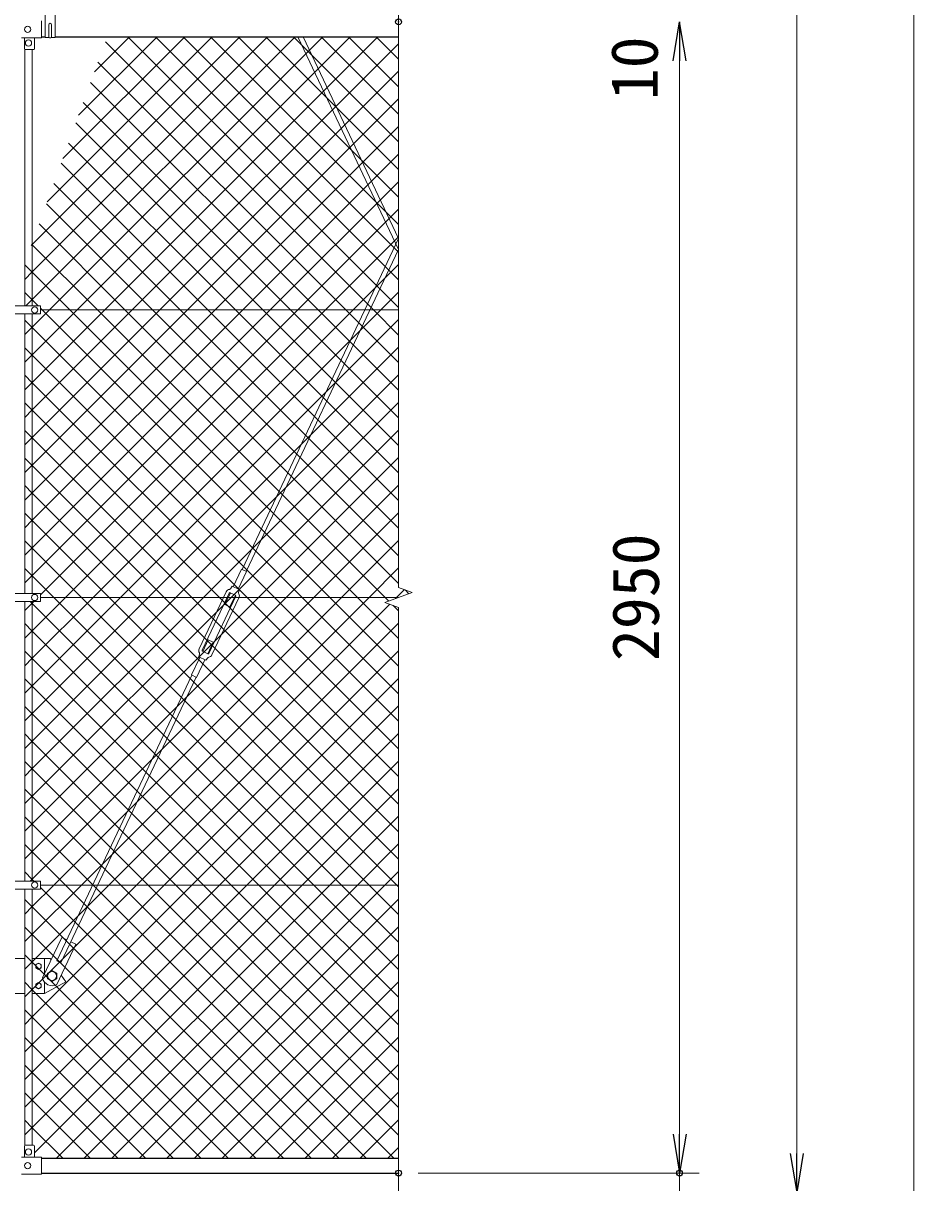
# Model space of a CAD drawing. Units: millimetres, scale not verified. Extents: x -10500 to 10500, y -7425 to 7425.
# Drawn here: x -5706 to -3424, y -3620 to -648 of the extents above; entities that cross this region are included whole.
import ezdxf
from ezdxf.enums import TextEntityAlignment as Align

# ---------------------------------------------------------------- set-up
doc = ezdxf.new("R2010")
doc.units = ezdxf.units.MM
doc.header["$LTSCALE"] = 30
doc.header["$PDMODE"] = 32
doc.header["$PDSIZE"] = 15
for name, color, linetype, lineweight in [('0-1_D-STR1', 1, 'Continuous', 25), ('0-5_D-STR3', 3, 'Continuous', 13), ('0-6_D-STR2', 7, 'Continuous', 13), ('0-7_D-STR-DIM', 7, 'Continuous', 13)]:
    doc.layers.add(name, color=color, linetype=linetype, lineweight=lineweight)
doc.layers.add('0-8_0', color=7, linetype='Continuous')
doc.layers.add('0-9_Defpoints', color=8, linetype='Continuous')
doc.styles.add('ＭＳ ゴシック', font='')
doc.styles.get('ＭＳ ゴシック').set_extended_font_data('MS Gothic')

# ---------------------------------------------------------------- blocks, each defined once
blk = doc.blocks.new('_Open')
at = {"layer": '0-8_0'}
blk.add_line((-30, 5), (0, 0), dxfattribs=at)
blk.add_lwpolyline([(-30, -5), (0, 0), (-30, 0)], dxfattribs=at)

msp = doc.modelspace()

# ---------------------------------------------------------------- linework, layer by layer
at = {"layer": '0-1_D-STR1'}
for p, q in [((-5658.98, -683.1), (-5648.98, -683.1)), ((-5623.98, -683.1), (-4743.98, -683.1)), ((-5658.98, -3556.9), (-4743.98, -3556.9)), ((-5658.98, -3595), (-4743.98, -3595))]:
    msp.add_line(p, q, dxfattribs=at)
at = {"layer": '0-5_D-STR3'}
for p, q in [((-5658.98, -642.1), (-5658.98, -686.1)), ((-5639.98, -684.89), (-5639.98, -652)), ((-5632.98, -684.89), (-5632.98, -652)), ((-5001.97, -683.1), (-4743.98, -1228.38)), ((-4988.7, -683.1), (-4743.98, -1200.32)), ((-5710.18, -686.1), (-5658.98, -686.1)), ((-5701.98, -686.1), (-5701.98, -714.1)), ((-5676.98, -686.1), (-5676.98, -714.1)), ((-5701.48, -1372.7), (-5701.48, -715.42)), ((-5699.98, -716.1), (-5678.98, -716.1)), ((-5682.48, -1372.7), (-5682.48, -716.1)), ((-4743.98, -1200.32), (-5145.01, -2047.92)), ((-4743.98, -1228.38), (-5134.16, -2053.05)), ((-5826.48, -1372.7), (-5661.48, -1372.7)), ((-5826.48, -1393.3), (-5661.48, -1393.3)), ((-5701.48, -2109.7), (-5701.48, -1393.3)), ((-5682.48, -2109.7), (-5682.48, -1393.3)), ((-5661.48, -1372.7), (-5661.48, -1393.3)), ((-4743.98, -1383), (-5661.48, -1383)), ((-5146, -2047.45), (-5167.39, -2092.64)), ((-5133.17, -2053.52), (-5146, -2047.45)), ((-5133.17, -2053.52), (-5154.55, -2098.72)), ((-5826.48, -2109.7), (-5661.48, -2109.7)), ((-5661.48, -2109.7), (-5661.48, -2130.3)), ((-5185.37, -2105.16), (-5254.65, -2251.59)), ((-5177.68, -2108.79), (-5246.97, -2255.23)), ((-5174.66, -2108.01), (-5188.77, -2137.84)), ((-5161.46, -2114.25), (-5175.02, -2107.84)), ((-5170.01, -2091.4), (-5174.86, -2097.74)), ((-5151.93, -2099.96), (-5170.01, -2091.4)), ((-5151.93, -2099.96), (-5153.76, -2107.72)), ((-5826.48, -2130.3), (-5661.48, -2130.3)), ((-5701.48, -2846.7), (-5701.48, -2130.3)), ((-5682.48, -2846.7), (-5682.48, -2130.3)), ((-4743.98, -2120), (-5661.48, -2120)), ((-5160.51, -2116.92), (-5229.79, -2263.35)), ((-5152.83, -2120.55), (-5222.11, -2266.99)), ((-5175.94, -2143.91), (-5188.77, -2137.84)), ((-5161.82, -2114.08), (-5175.94, -2143.91)), ((-5245.66, -2258.06), (-5231.54, -2228.23)), ((-5218.71, -2234.31), (-5231.54, -2228.23)), ((-5232.46, -2264.31), (-5246.02, -2257.89)), ((-5232.82, -2264.14), (-5218.71, -2234.31)), ((-5274.31, -2318.63), (-5252.93, -2273.43)), ((-5261.47, -2324.7), (-5240.09, -2279.5)), ((-5237.47, -2280.74), (-5232.62, -2274.41)), ((-5273.32, -2319.1), (-5619.74, -3051.28)), ((-5262.47, -2324.23), (-5608.89, -3056.41)), ((-5261.47, -2324.7), (-5274.31, -2318.63)), ((-5826.48, -2846.7), (-5661.48, -2846.7)), ((-5661.48, -2846.7), (-5661.48, -2867.3)), ((-5826.48, -2867.3), (-5661.48, -2867.3)), ((-5701.48, -3524.58), (-5701.48, -2867.3)), ((-5682.48, -3523.9), (-5682.48, -2867.3)), ((-4743.98, -2857), (-5661.48, -2857)), ((-5655.92, -3095.01), (-5606.74, -2991.05)), ((-5594.08, -2997.04), (-5606.74, -2991.05)), ((-5619.76, -3112.11), (-5570.58, -3008.16)), ((-5570.58, -3008.16), (-5583.23, -3002.17)), ((-5701.48, -3045), (-5776.53, -3045)), ((-5636.43, -3045), (-5682.48, -3045)), ((-5651.43, -3045), (-5651.43, -3085.51)), ((-5636.43, -3045), (-5633.99, -3048.65)), ((-5608.89, -3056.41), (-5619.74, -3051.28)), ((-5651.43, -3105), (-5651.43, -3135)), ((-5701.48, -3135), (-5776.53, -3135)), ((-5651.43, -3135), (-5682.48, -3135)), ((-5701.98, -3553.9), (-5701.98, -3525.9)), ((-5699.98, -3523.9), (-5678.98, -3523.9)), ((-5676.98, -3553.9), (-5676.98, -3525.9)), ((-5710.18, -3553.9), (-5658.98, -3553.9)), ((-5658.98, -3597.9), (-5658.98, -3553.9)), ((-5710.18, -3597.9), (-5658.98, -3597.9))]:
    msp.add_line(p, q, dxfattribs=at)
for points in [[(-5639.98, -684.89), (-5648.98, -684.89), (-5648.98, -595.63)], [(-5632.98, -595.63), (-5623.98, -595.63), (-5623.98, -684.89), (-5632.98, -684.89)], [(-5237.47, -2280.74), (-5255.55, -2272.19), (-5253.72, -2264.42)], [(-5608.11, -3087.48), (-5596.43, -3105), (-5651.43, -3135)]]:
    msp.add_lwpolyline(points, dxfattribs=at)
for points in [[(-5666.43, -3056.9), (-5673.44, -3060.95), (-5673.44, -3069.05), (-5666.43, -3073.1), (-5659.41, -3069.05), (-5659.41, -3060.95)], [(-5631.43, -3076.14), (-5643.43, -3083.07), (-5643.43, -3096.93), (-5631.43, -3103.86), (-5619.43, -3096.93), (-5619.43, -3083.07)], [(-5666.43, -3123.1), (-5673.44, -3119.05), (-5673.44, -3110.95), (-5666.43, -3106.9), (-5659.41, -3110.95), (-5659.41, -3119.05)]]:
    msp.add_lwpolyline(points, close=True, dxfattribs=at)
for centre, radius in [((-5693.98, -664.1), 8), ((-5691.98, -699.1), 8), ((-5676.48, -1383), 8), ((-5676.48, -2120), 8), ((-5676.48, -2857), 8), ((-5666.43, -3065), 7.03), ((-5631.43, -3090), 11.5), ((-5666.43, -3115), 7.03), ((-5691.98, -3540.9), 8), ((-5693.98, -3575.9), 8)]:
    msp.add_circle(centre, radius, dxfattribs=at)
for centre, radius, start, end in [((-5636.48, -652), 3.5, 0, 180), ((-5636.48, -679.26), 6.62, 238.10921, 301.89079), ((-5699.98, -714.1), 2, 180, 270), ((-5678.98, -714.1), 2, 270, 0), ((-5175.88, -2109.65), 10.5, 98.56027, 154.67916), ((-5175.88, -2109.65), 2, 64.67916, 154.67916), ((-5178.03, -2095.31), 4, 278.56027, 322.5799), ((-5149.86, -2108.64), 4, 166.77841, 210.79804), ((-5162.32, -2116.06), 2, 334.67916, 64.67916), ((-5162.32, -2116.06), 10.5, 334.67916, 30.79804), ((-5245.16, -2256.08), 10.5, 154.67916, 210.79804), ((-5245.16, -2256.08), 2, 154.67916, 244.67916), ((-5257.62, -2263.51), 4, 346.77841, 30.79804), ((-5229.44, -2276.84), 4, 98.56027, 142.5799), ((-5231.6, -2262.5), 2, 244.67916, 334.67916), ((-5231.6, -2262.5), 10.5, 278.56027, 334.67916), ((-5631.43, -3090), 25, 191.54905, 297.80926), ((-5699.98, -3525.9), 2, 90, 180), ((-5678.98, -3525.9), 2, 0, 90)]:
    msp.add_arc(centre, radius, start, end, dxfattribs=at)
at = {"layer": '0-6_D-STR2'}
for p, q in [((-5644.43, -1106.41), (-5221.11, -683.1)), ((-5638.17, -1383), (-4938.27, -683.1)), ((-5603.96, -995.24), (-5291.82, -683.1)), ((-5567.46, -1383), (-4867.56, -683.1)), ((-5563.5, -884.06), (-5362.53, -683.1)), ((-5523.03, -772.89), (-5433.25, -683.1)), ((-5496.75, -1383), (-4796.85, -683.1)), ((-4743.98, -1376.72), (-5437.6, -683.1)), ((-4743.98, -1306.01), (-5366.89, -683.1)), ((-4743.98, -1235.3), (-5296.18, -683.1)), ((-4743.98, -1164.59), (-5225.47, -683.1)), ((-4743.98, -1093.88), (-5154.76, -683.1)), ((-4743.98, -1023.17), (-5084.05, -683.1)), ((-4743.98, -952.46), (-5013.33, -683.1)), ((-4743.98, -881.75), (-4942.62, -683.1)), ((-4743.98, -811.04), (-4871.91, -683.1)), ((-4743.98, -740.33), (-4801.2, -683.1)), ((-4808.41, -1383), (-5495.14, -696.26)), ((-5426.04, -1383), (-4743.98, -700.94)), ((-4879.12, -1383), (-5514.01, -748.11)), ((-5355.33, -1383), (-4743.98, -771.65)), ((-4949.83, -1383), (-5532.88, -799.95)), ((-5020.54, -1383), (-5551.75, -851.79)), ((-5284.62, -1383), (-4743.98, -842.36)), ((-5091.25, -1383), (-5570.62, -903.63)), ((-5213.91, -1383), (-4743.98, -913.07)), ((-5161.96, -1383), (-5589.49, -955.47)), ((-5232.67, -1383), (-5608.36, -1007.32)), ((-5143.2, -1383), (-4743.98, -983.78)), ((-5303.38, -1383), (-5627.23, -1059.16)), ((-5072.49, -1383), (-4743.98, -1054.49)), ((-5374.09, -1383), (-5646.1, -1111)), ((-5001.77, -1383), (-4743.98, -1125.2)), ((-4860.35, -1383), (-4743.98, -1266.62)), ((-4789.64, -1383), (-4743.98, -1337.33)), ((-5682.48, -1427.31), (-5638.17, -1383)), ((-5682.48, -1498.02), (-5567.46, -1383)), ((-5682.48, -1568.73), (-5496.75, -1383)), ((-5682.48, -1639.44), (-5426.04, -1383)), ((-5682.48, -1710.15), (-5355.33, -1383)), ((-5682.48, -1780.86), (-5284.62, -1383)), ((-5682.48, -1851.57), (-5213.91, -1383)), ((-5682.48, -1922.28), (-5143.2, -1383)), ((-5682.48, -1992.99), (-5072.49, -1383)), ((-5682.48, -2063.7), (-5001.77, -1383)), ((-5597.35, -2120), (-4860.35, -1383)), ((-5526.64, -2120), (-4789.64, -1383)), ((-4743.98, -2013.12), (-5374.09, -1383)), ((-4743.98, -1942.41), (-5303.38, -1383)), ((-4743.98, -1871.7), (-5232.67, -1383)), ((-4743.98, -1800.99), (-5161.96, -1383)), ((-4743.98, -1730.28), (-5091.25, -1383)), ((-4743.98, -1659.57), (-5020.54, -1383)), ((-4743.98, -1588.85), (-4949.83, -1383)), ((-4743.98, -1518.14), (-4879.12, -1383)), ((-4743.98, -1447.43), (-4808.41, -1383)), ((-5682.48, -1428.17), (-5701.48, -1409.17)), ((-5455.93, -2120), (-4743.98, -1408.04)), ((-5701.48, -1446.31), (-5682.48, -1427.31)), ((-4990.65, -2120), (-5682.48, -1428.17)), ((-5682.48, -1498.88), (-5701.48, -1479.88)), ((-5385.22, -2120), (-4743.98, -1478.75)), ((-5701.48, -1517.02), (-5682.48, -1498.02)), ((-5061.36, -2120), (-5682.48, -1498.88)), ((-5682.48, -1569.59), (-5701.48, -1550.59)), ((-5701.48, -1587.73), (-5682.48, -1568.73)), ((-5132.07, -2120), (-5682.48, -1569.59)), ((-5314.51, -2120), (-4743.98, -1549.47)), ((-5682.48, -1640.3), (-5701.48, -1621.3)), ((-5243.8, -2120), (-4743.98, -1620.18)), ((-5701.48, -1658.44), (-5682.48, -1639.44)), ((-5202.78, -2120), (-5682.48, -1640.3)), ((-5682.48, -1711.01), (-5701.48, -1692.01)), ((-5173.09, -2120), (-4743.98, -1690.89)), ((-5701.48, -1729.15), (-5682.48, -1710.15)), ((-5273.49, -2120), (-5682.48, -1711.01)), ((-5682.48, -1781.73), (-5701.48, -1762.73)), ((-5701.48, -1799.86), (-5682.48, -1780.86)), ((-5344.2, -2120), (-5682.48, -1781.73)), ((-5102.38, -2120), (-4743.98, -1761.6)), ((-5682.48, -1852.44), (-5701.48, -1833.44)), ((-5031.67, -2120), (-4743.98, -1832.31)), ((-5701.48, -1870.57), (-5682.48, -1851.57)), ((-5414.91, -2120), (-5682.48, -1852.44)), ((-5682.48, -1923.15), (-5701.48, -1904.15)), ((-5701.48, -1941.28), (-5682.48, -1922.28)), ((-5485.62, -2120), (-5682.48, -1923.15)), ((-5682.48, -1993.86), (-5701.48, -1974.86)), ((-4890.25, -2120), (-4743.98, -1973.73)), ((-5701.48, -2011.99), (-5682.48, -1992.99)), ((-5556.33, -2120), (-5682.48, -1993.86)), ((-5682.48, -2064.57), (-5701.48, -2045.57)), ((-4819.54, -2120), (-4743.98, -2044.44)), ((-5701.48, -2082.7), (-5682.48, -2063.7)), ((-5627.04, -2120), (-5682.48, -2064.57)), ((-4717.46, -2110.35), (-4727.44, -2100.37)), ((-5682.48, -2205.12), (-5597.35, -2120)), ((-5682.48, -2275.83), (-5526.64, -2120)), ((-5682.48, -2346.54), (-5455.93, -2120)), ((-5682.48, -2417.25), (-5385.22, -2120)), ((-5682.48, -2487.97), (-5314.51, -2120)), ((-5682.48, -2558.68), (-5243.8, -2120)), ((-5682.48, -2629.39), (-5173.09, -2120)), ((-5682.48, -2700.1), (-5102.38, -2120)), ((-5682.48, -2770.81), (-5031.67, -2120)), ((-5627.25, -2857), (-4890.25, -2120)), ((-4890.04, -2857), (-5627.04, -2120)), ((-5556.54, -2857), (-4819.54, -2120)), ((-4819.33, -2857), (-5556.33, -2120)), ((-4748.62, -2857), (-5485.62, -2120)), ((-4743.98, -2790.94), (-5414.91, -2120)), ((-4743.98, -2720.23), (-5344.2, -2120)), ((-4743.98, -2649.51), (-5273.49, -2120)), ((-4743.98, -2578.8), (-5202.78, -2120)), ((-4743.98, -2508.09), (-5132.07, -2120)), ((-4743.98, -2437.38), (-5061.36, -2120)), ((-4743.98, -2366.67), (-4990.65, -2120)), ((-4743.98, -2154.54), (-4757.95, -2140.57)), ((-5682.48, -2205.99), (-5701.48, -2186.99)), ((-5415.11, -2857), (-4743.98, -2185.86)), ((-5701.48, -2224.12), (-5682.48, -2205.12)), ((-5031.47, -2857), (-5682.48, -2205.99)), ((-5682.48, -2276.7), (-5701.48, -2257.7)), ((-5344.4, -2857), (-4743.98, -2256.57)), ((-5701.48, -2294.83), (-5682.48, -2275.83)), ((-5102.18, -2857), (-5682.48, -2276.7)), ((-5682.48, -2347.41), (-5701.48, -2328.41)), ((-5701.48, -2365.54), (-5682.48, -2346.54)), ((-5172.89, -2857), (-5682.48, -2347.41)), ((-5273.69, -2857), (-4743.98, -2327.28)), ((-5682.48, -2418.12), (-5701.48, -2399.12)), ((-5202.98, -2857), (-4743.98, -2397.99)), ((-5701.48, -2436.25), (-5682.48, -2417.25)), ((-5243.6, -2857), (-5682.48, -2418.12)), ((-5682.48, -2488.83), (-5701.48, -2469.83)), ((-5701.48, -2506.97), (-5682.48, -2487.97)), ((-5314.31, -2857), (-5682.48, -2488.83)), ((-5132.27, -2857), (-4743.98, -2468.7)), ((-5682.48, -2559.54), (-5701.48, -2540.54)), ((-5061.56, -2857), (-4743.98, -2539.41)), ((-5701.48, -2577.68), (-5682.48, -2558.68)), ((-5385.02, -2857), (-5682.48, -2559.54)), ((-5682.48, -2630.25), (-5701.48, -2611.25)), ((-5701.48, -2648.39), (-5682.48, -2629.39)), ((-5455.73, -2857), (-5682.48, -2630.25)), ((-5682.48, -2700.96), (-5701.48, -2681.96)), ((-5701.48, -2719.1), (-5682.48, -2700.1)), ((-5526.44, -2857), (-5682.48, -2700.96)), ((-4920.14, -2857), (-4743.98, -2680.84)), ((-5682.48, -2771.68), (-5701.48, -2752.68)), ((-4849.43, -2857), (-4743.98, -2751.55)), ((-5701.48, -2789.81), (-5682.48, -2770.81)), ((-5597.15, -2857), (-5682.48, -2771.68)), ((-4778.72, -2857), (-4743.98, -2822.26)), ((-5682.48, -2912.23), (-5627.25, -2857)), ((-5682.48, -2982.94), (-5556.54, -2857)), ((-5682.48, -3124.36), (-5415.11, -2857)), ((-5682.48, -3195.07), (-5344.4, -2857)), ((-5682.48, -3265.78), (-5273.69, -2857)), ((-5682.48, -3336.49), (-5202.98, -2857)), ((-5682.48, -3407.2), (-5132.27, -2857)), ((-5682.48, -3477.91), (-5061.56, -2857)), ((-4967.96, -3556.9), (-5661.48, -2863.39)), ((-5620.04, -3556.9), (-4920.14, -2857)), ((-4897.25, -3556.9), (-5597.15, -2857)), ((-5549.33, -3556.9), (-4849.43, -2857)), ((-4826.54, -3556.9), (-5526.44, -2857)), ((-5478.62, -3556.9), (-4778.72, -2857)), ((-4755.83, -3556.9), (-5455.73, -2857)), ((-4743.98, -3498.04), (-5385.02, -2857)), ((-4743.98, -3427.33), (-5314.31, -2857)), ((-4743.98, -3356.62), (-5243.6, -2857)), ((-4743.98, -3285.91), (-5172.89, -2857)), ((-4743.98, -3215.2), (-5102.18, -2857)), ((-4743.98, -3144.49), (-5031.47, -2857)), ((-4743.98, -3003.07), (-4890.04, -2857)), ((-4743.98, -2932.36), (-4819.33, -2857)), ((-4743.98, -2861.65), (-4748.62, -2857)), ((-5682.48, -2913.1), (-5701.48, -2894.1)), ((-5701.48, -2931.23), (-5682.48, -2912.23)), ((-5407.91, -3556.9), (-4743.98, -2892.97)), ((-5038.67, -3556.9), (-5682.48, -2913.1)), ((-5682.48, -2983.81), (-5701.48, -2964.81)), ((-5337.2, -3556.9), (-4743.98, -2963.68)), ((-5701.48, -3001.94), (-5682.48, -2982.94)), ((-5109.38, -3556.9), (-5682.48, -2983.81)), ((-5682.48, -3054.52), (-5701.48, -3035.52)), ((-5180.09, -3556.9), (-5682.48, -3054.52)), ((-5266.49, -3556.9), (-4743.98, -3034.39)), ((-5682.48, -3125.23), (-5701.48, -3106.23)), ((-5195.78, -3556.9), (-4743.98, -3105.1)), ((-5701.48, -3143.36), (-5682.48, -3124.36)), ((-5250.8, -3556.9), (-5682.48, -3125.23)), ((-5682.48, -3195.94), (-5701.48, -3176.94)), ((-5125.07, -3556.9), (-4743.98, -3175.81)), ((-5701.48, -3214.07), (-5682.48, -3195.07)), ((-5321.51, -3556.9), (-5682.48, -3195.94)), ((-5682.48, -3266.65), (-5701.48, -3247.65)), ((-5701.48, -3284.78), (-5682.48, -3265.78)), ((-5392.23, -3556.9), (-5682.48, -3266.65)), ((-5054.35, -3556.9), (-4743.98, -3246.52)), ((-5682.48, -3337.36), (-5701.48, -3318.36)), ((-4983.64, -3556.9), (-4743.98, -3317.23)), ((-5701.48, -3355.49), (-5682.48, -3336.49)), ((-5462.94, -3556.9), (-5682.48, -3337.36)), ((-5682.48, -3408.07), (-5701.48, -3389.07)), ((-5701.48, -3426.2), (-5682.48, -3407.2)), ((-5533.65, -3556.9), (-5682.48, -3408.07)), ((-4912.93, -3556.9), (-4743.98, -3387.94)), ((-5682.48, -3478.78), (-5701.48, -3459.78)), ((-4842.22, -3556.9), (-4743.98, -3458.65)), ((-5701.48, -3496.91), (-5682.48, -3477.91)), ((-5604.36, -3556.9), (-5682.48, -3478.78)), ((-4771.51, -3556.9), (-4743.98, -3529.36))]:
    msp.add_line(p, q, dxfattribs=at)
for points in [[(-5701.48, -1304.88), (-5682.48, -1285.88), (-5079.69, -683.1)], [(-5698.58, -1372.7), (-5682.48, -1356.59), (-5008.98, -683.1)], [(-5684.89, -1217.59), (-5682.48, -1215.17), (-5150.4, -683.1)], [(-4743.98, -2083.83), (-5444.81, -1383), (-5664.96, -1162.84)], [(-4769.3, -2129.22), (-4778.52, -2120), (-5515.52, -1383), (-5682.48, -1216.04), (-5683.83, -1214.68)], [(-5661.48, -2113.41), (-4931.06, -1383), (-4743.98, -1195.91)], [(-4743.98, -2225.25), (-4849.23, -2120), (-5586.23, -1383), (-5682.48, -1286.75), (-5701.48, -1267.75)], [(-5667.24, -1372.7), (-5682.48, -1357.46), (-5701.48, -1338.46)], [(-4743.98, -2295.96), (-4919.94, -2120), (-5656.94, -1383), (-5661.48, -1378.46)], [(-5687.66, -2846.7), (-5682.48, -2841.52), (-4960.96, -2120), (-4743.98, -1903.02)], [(-4751.6, -2122.78), (-4748.83, -2120), (-4728.72, -2099.9)], [(-5701.48, -2153.41), (-5682.48, -2134.41), (-5678.36, -2130.3)], [(-5701.48, -3072.65), (-5682.48, -3053.65), (-5485.83, -2857), (-4766.34, -2137.51)], [(-4743.98, -3073.78), (-4960.75, -2857), (-5682.48, -2135.28), (-5687.45, -2130.3)], [(-5676.98, -3543.13), (-4990.85, -2857), (-4743.98, -2610.13)], [(-5678.16, -2846.7), (-5682.48, -2842.39), (-5701.48, -2823.39)]]:
    msp.add_lwpolyline(points, dxfattribs=at)
at = {"layer": '0-7_D-STR-DIM'}
for p, q in [((-3723.98, 4245), (-3723.98, -3545)), ((-3423.98, 4245), (-3423.98, -4245)), ((-4743.98, 814.35), (-4743.98, -2094.35)), ((-4023.98, -745), (-4023.98, -845)), ((-4023.98, -745), (-4023.98, -3495)), ((-4779.21, -2132.83), (-4708.74, -2107.17)), ((-4708.74, -2107.17), (-4743.98, -2094.35)), ((-4743.98, -2145.65), (-4779.21, -2132.83)), ((-4743.98, -2145.65), (-4743.98, -3735)), ((-4023.98, -3495), (-4023.98, -3395)), ((-4693.98, -3595), (-3973.98, -3595)), ((-4693.98, -3595), (-3973.98, -3595)), ((-4023.98, -3595), (-4023.98, -3645))]:
    msp.add_line(p, q, dxfattribs=at)
at = {"layer": '0-9_Defpoints'}
for p in [(-4743.98, -645), (-4743.98, -3595), (-4023.98, -3595)]:
    msp.add_point(p, dxfattribs=at)

# ---------------------------------------------------------------- block references
at = {"layer": '0-7_D-STR-DIM', "xscale": 3.333333, "yscale": 3.333333}
for p, rotation in [((-4023.98, -645), 90), ((-4023.98, -645), 90), ((-4023.98, -3595), 270), ((-4023.98, -3595), 270), ((-3723.98, -3645), 270)]:
    msp.add_blockref('_Open', p, dxfattribs=dict(at, rotation=rotation))

# ---------------------------------------------------------------- texts
at = {"layer": '0-7_D-STR-DIM', "style": 'ＭＳ ゴシック'}
for s, p in [('10', (-4043.8, -845.82)), ('2950', (-4040.85, -2283.13))]:
    msp.add_text(s, height=120.3, rotation=90, dxfattribs=at).set_placement(p, align=Align.BOTTOM_LEFT)

doc.saveas('drawing.dxf')
